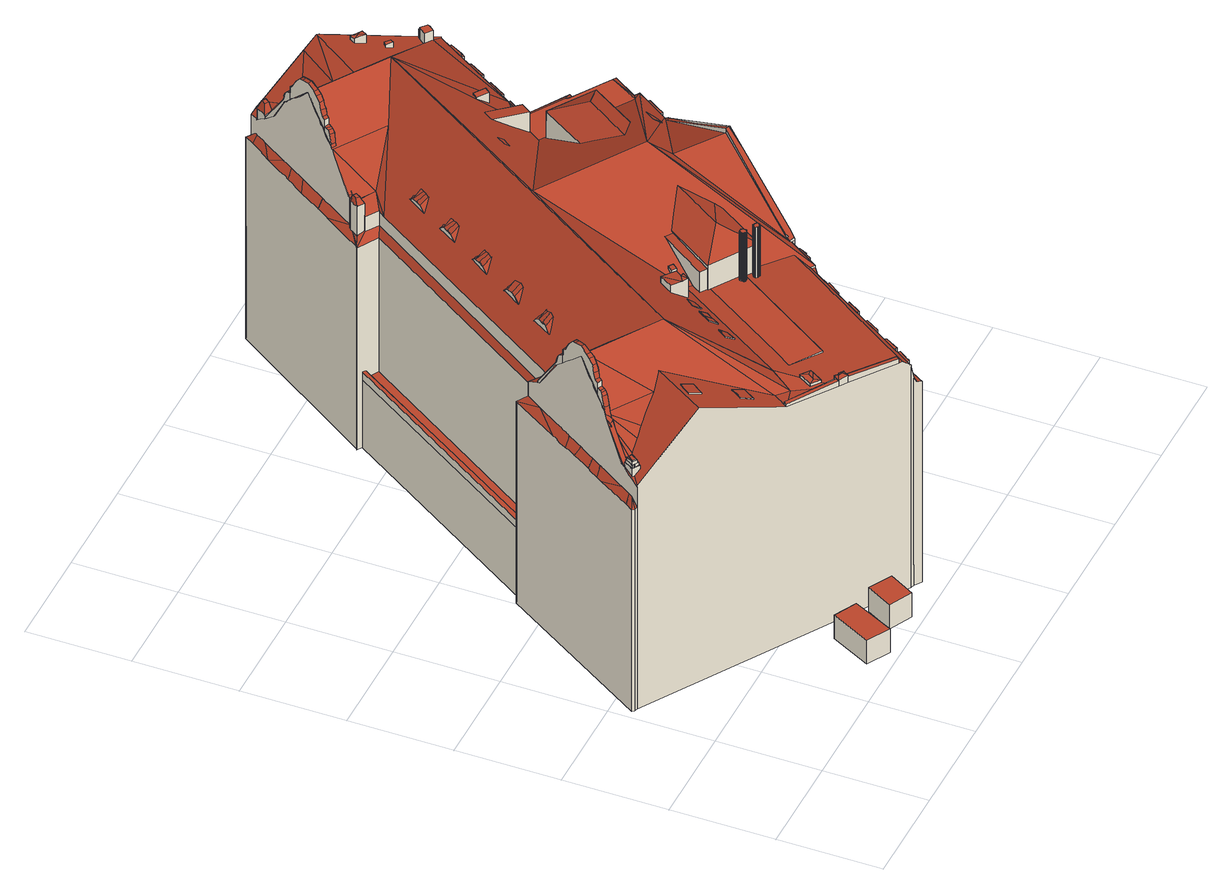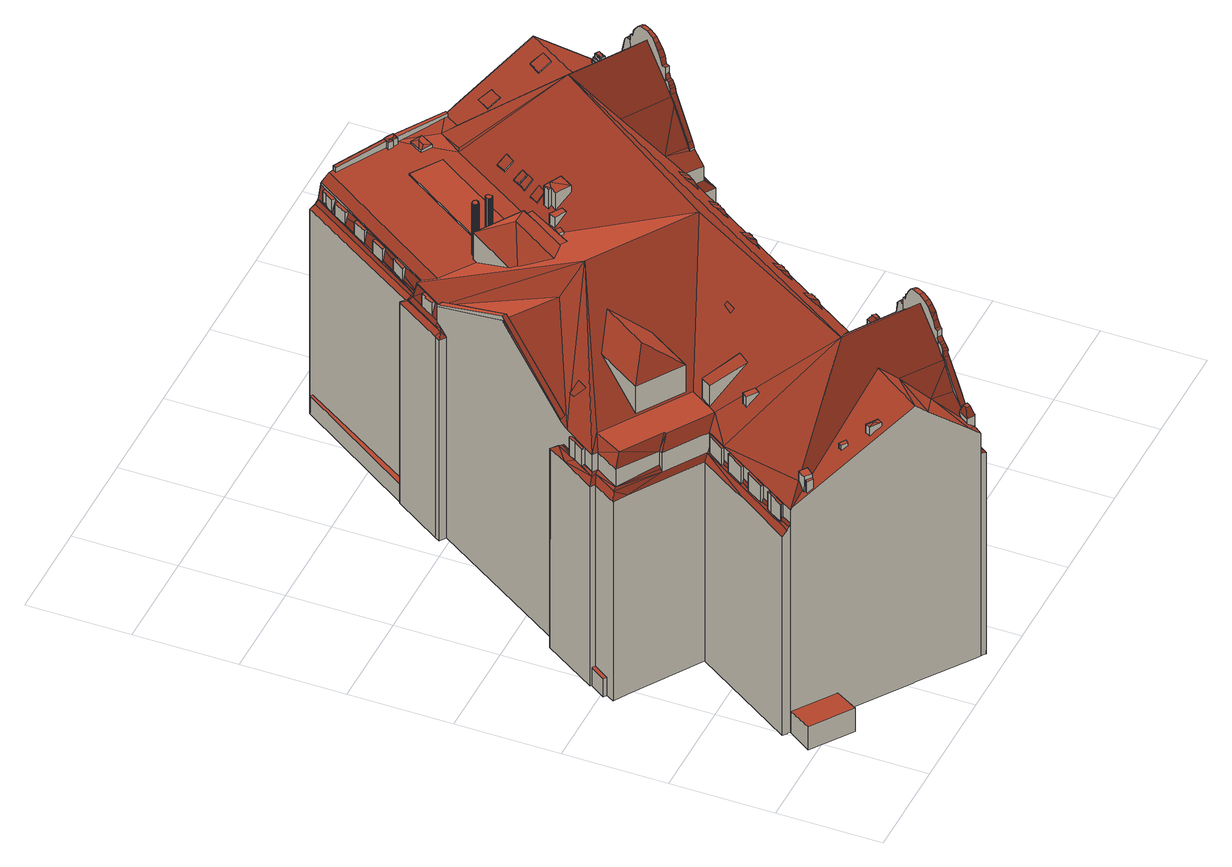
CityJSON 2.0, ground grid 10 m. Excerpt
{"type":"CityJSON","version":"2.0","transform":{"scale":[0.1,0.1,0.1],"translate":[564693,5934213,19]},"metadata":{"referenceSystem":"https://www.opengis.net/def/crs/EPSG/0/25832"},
"CityObjects":{
"building1":{"type":"Building","attributes":{"Grundfläche 2D":"10.917346","Grundhöhe NN":"19.790"},"geometry":[{"type":"Solid","lod":"3","boundaries":[[[[0,1,2,3]],[[4,5,3,2]],[[5,6,0,3]],[[6,7,1,0]],[[7,4,2,1]],[[7,6,5,4]]]],"semantics":{"surfaces":[{"type":"RoofSurface"},{"type":"WallSurface"},{"type":"GroundSurface"}],"values":[[0,1,1,1,1,2]]}}]},
"building2":{"type":"Building","attributes":{"Grundfläche 2D":"7.074989","Grundhöhe NN":"20.255"},"geometry":[{"type":"Solid","lod":"3","boundaries":[[[[8,9,10,11]],[[12,13,11,10]],[[13,14,8,11]],[[14,15,9,8]],[[15,12,10,9]],[[15,14,13,12]]]],"semantics":{"surfaces":[{"type":"RoofSurface"},{"type":"WallSurface"},{"type":"GroundSurface"}],"values":[[0,1,1,1,1,2]]}}]},
"building3":{"type":"Building","attributes":{"Grundfläche 2D":"1680.786689","Grundhöhe NN":"19.520"},"children":["building3-1","building3-2","building3-3","building3-4","building3-5","building3-6","building3-7","building3-8","building3-9","building3-10","building3-11","building3-12","building3-13","building3-14","building3-15","building3-16","building3-17","building3-18","building3-19","building3-20","building3-21","building3-22","building3-23","building3-24","building3-25","building3-26","building3-27","building3-28","building3-29","building3-30","building3-31","building3-32","building3-33","building3-34","building3-35","building3-36","building3-37","building3-38","building3-39","building3-40","building3-41","building3-42","building3-43","building3-44","building3-45","building3-46","building3-47","building3-48","building3-49","building3-50","building3-51","building3-52","building3-53","building3-54"],"geometry":[{"type":"MultiSurface","lod":"3","boundaries":[[[16,17,18]],[[19,20,21,18,17,22]],[[17,16,23,24]],[[17,24,25,22]],[[26,27,28,29,30,31,32]],[[33,30,34]],[[33,34,35]],[[27,36,37,38,39,40,41,42,43,44,45,46,47,48,49,35,34,30,29,28]],[[50,36,26]],[[36,27,26]],[[51,52,50]],[[50,52,36]],[[53,54,51,55,56,57,58]],[[51,54,53,59,52]],[[60,61,62,52,59,53,63,64]],[[65,66,67,68,69,70,71,72,73,74,75,76,35,49,48]],[[77,78,79,80,81,82,83,84,85,86,87,88]],[[89,90,88,87]],[[91,88,90]],[[92,93,94,95,96,97,98,88,91,99,100,101,102]],[[103,104,105,106]],[[107,108,109,110,111,112,113,114,115,105],[106,105,104,103]],[[116,117,118,98,119,120,121,122,105,115,114,115,114,113]],[[118,117,123,124,125,126]],[[127,128,129,130,124]],[[124,130,129,126,125]],[[131,132,129,128,127,133,134]],[[135,136,132,131,134,133,127,137,138,139,140,141,142,143,144,145,146,147,148,149,150]],[[151,140,139,152,153,154]],[[155,156,157,136,135,150,158,20,19,22,25,24,23,141,140,151]],[[156,155,159,160]],[[161,162,163,159,164,165,166,167]],[[159,163,162,156,160]],[[168,169,170,171,162,161,167]],[[172,170,173,156,174]],[[175,176,173]],[[156,173,176]],[[177,178,175]],[[178,176,175]],[[179,178,177]],[[180,181,182,179]],[[182,183,179]],[[183,178,179]],[[184,185,186,187,188,182,181]],[[189,33,188,187]],[[35,188,33]],[[77,157,35]],[[190,188,35,157,191]],[[126,129,77]],[[129,192,77]],[[192,132,77]],[[77,132,136,157]],[[129,132,192]],[[156,176,191,157],[193,194,195,196,197,198,199,200]],[[190,191,176,178,183,182,188]],[[201,194,193,200,202,203]],[[203,202,204]],[[199,204,202,200]],[[205,206,207]],[[76,206,205]],[[76,205,208,209,210,78,77,35]],[[145,211,212,147,146],[213,214,215,216,217,218,219,220,221,222,223,224,225,226,227,228,229,230,231,232,233]],[[96,234,120,119,98,97]],[[96,235,121,120,234]],[[108,107,105,236,237]],[[96,237,238,122,121,235]],[[237,236,105,122,238]],[[118,126,77,88,98]],[[156,162,171,170,172,174]],[[239,240,241,242]],[[243,244,245,246]],[[247,248,249,245,244]],[[247,250,251,252,253,248]],[[254,255,256,257,258,259,260,261,262,251]],[[262,252,251]],[[257,256,263,264,265,266,267,268,269]],[[265,270,271,272,273,274,275,266]],[[272,276,277,278,279,280,281,282,283,273]],[[278,277,284,285,286,287]],[[288,289,290,291]],[[292,291,290,293,294,295,296]],[[286,291,292,296,297,287]],[[285,291,286]],[[298,299,289,288]],[[298,300,301,299]],[[302,303,300]],[[303,301,300]],[[304,305,303,302,306,307,308,309,310,311,312,313]],[[308,314,315,316,317,309]],[[315,318,319,320,321,316]],[[319,322,323,324,325,326,320]],[[327,328,324,323,329,330,331,332]],[[333,334,335,336,337,330,329]],[[334,338,339,335]],[[340,339,338]],[[341,339,340]],[[342,38,343,52,62,61]],[[38,37,36,52,343]],[[344,345,206,75,346,347]],[[75,206,76]],[[348,349,344]],[[349,344,349,350]],[[206,345,344,349,350]],[[351,352,353,354,207,206,350]],[[355,356,357,358,210,209]],[[210,358,357,359,360]],[[360,359,80,361,210]],[[210,361,80,79,78]],[[115,105,115,114]],[[362,363,364,365]],[[366,367,368,369,370,371,372,373,374,375,376]],[[377,367,366,376,378,379]],[[380,381,382,383,384,374,373,372,371,370,369,368,367,377,379,385,386,387,388,389]],[[376,375,390,391]],[[375,392,393,390]],[[375,394,395,392]],[[394,396,395]],[[397,398,399]],[[400,401,398,397]],[[402,403,404]],[[405,403,402]],[[406,403,405]],[[407,401,406]],[[403,406,408]],[[408,406,401,409]],[[407,410,398,401]],[[410,411,412,396,398]],[[413,395,396,412]],[[414,399,394]],[[399,396,394]],[[415,399,414]],[[398,396,399]],[[416,400,417,418,419,420,421]],[[401,400,416,421,420,422,423]],[[408,409,401,423]],[[422,408,423]],[[408,422,420,403]],[[404,420,419]],[[403,420,404]],[[424,425,426]],[[425,427,426]],[[427,428,429]],[[427,429,426]],[[430,431,432,429,428,429,431]],[[431,430,433,434,430]],[[434,435,430]],[[435,436,430]],[[437,438,439,440,441,442,424,443,444,445,446,447,448,449,450]],[[447,446,445,444,443,424,426,429,432,431,430,436,451,448]],[[436,435,434,433,452,453]],[[429,428,425,433,430,431]],[[454,455,456,457,448,451,436]],[[428,427,425]],[[458,453,452]],[[458,459,460,453]],[[453,460,461,462,436]],[[463,454,436,462]],[[464,465,466,467,462,461]],[[468,469,464]],[[465,470,471,472,462,467,466]],[[463,462,472]],[[464,473,468]],[[474,475,473]],[[476,473,475]],[[468,473,476]],[[469,465,464]],[[477,478,479,480]],[[481,482,483,484]],[[485,486,487,488]],[[424,489,425]],[[425,489,452,433]],[[490,458,452,489,491,492]],[[459,458,490,493,494,495,460]],[[494,474,473,495]],[[464,495,473]],[[461,495,464]],[[460,495,461]],[[142,16,18,148,147,212,143]],[[23,16,142,141]],[[149,148,18,21,20,158,496]],[[203,197,196,195,194,201]],[[198,204,199]],[[198,197,203,204]],[[211,145,144]],[[143,212,211,144]],[[497,498,242,241]],[[364,363,240,239]],[[479,478,499,500]],[[480,479,500,501]],[[477,480,501,502]],[[503,244,243,246,504,505]],[[285,284,277,276,272,271,270,265,264,263,256,255,254,251,250,247,244,503,506]],[[291,285,506,507]],[[497,241,240,363,362,288,291,507,508]],[[288,362,365,298]],[[239,242,498,509,510,300,298,365,364]],[[338,334,333,329,323,322,319,318,315,314,308,307,306,302,300,510,511]],[[340,338,511,512]],[[341,340,512,513]],[[482,481,514,515]],[[483,482,515,516]],[[477,502,517,518,519,504,246,56,55,51,50,26,32,31,30,385,499,478]],[[248,253,252,262,261,260,259,258,257,269,268,267,266,275,274,273,283,282,281,280,279,278,287,348,344,347,346,75,74,73,72,71,70,69,68,67,66,65,48,47,46,45,44,43,42,41,40,39,38,342,61,60,64,63,53,58,57,56,246,245,249]],[[296,350,349,348,287,297]],[[294,293,290,354,353,352,351,350,296,295]],[[354,290,289,207]],[[208,205,207,289,299,209]],[[355,209,299,301,356]],[[304,313,312,311,310,309,317,316,321,320,326,325,324,328,327,332,331,330,337,336,335,339,341,113,112,111,110,109,108,237,96,95,94,93,92,102,101,100,99,91,90,89,87,86,85,84,83,82,81,80,359,357,356,301,303,305]],[[442,152,139,138,137,127,124,123,117,116,113,341,513,520]],[[439,438,437,450,449,448,457,456,455,454,151,154,153,152,442,441,440]],[[151,454,463,155]],[[470,159,155,463,472,471]],[[165,164,159,470,465,469]],[[476,521,522,402,404,419,418,417,400,173,170,169,168,167,166,165,469,468]],[[173,400,397,175]],[[175,397,399,177]],[[177,399,415,179]],[[181,180,179,415,414,394]],[[384,187,186,185,184,181,394,375,374]],[[381,380,389,388,387,386,385,30,33,189,187,384,383,382]],[[488,487,523,524]],[[485,488,524,525]],[[491,489,424,526,527]],[[487,486,490,492,491,527,523]],[[528,494,493,490,486,485,525]],[[474,494,528,529]],[[498,497,508,509]],[[530,531,499,385,379,378,376,391,532,533]],[[405,402,522,534]],[[407,406,405,534,535]],[[484,410,407,535,514,481]],[[536,537,412,411,410,484,483,516]],[[538,539,392,395,413,412,537,540]],[[391,390,393,392,539,532]],[[424,442,520,526]],[[475,474,529,541]],[[541,521,476,475]],[[514,535,534,522,521,541,529,528,525,524,523,527,526,520,513,512,511,510,509,508,507,506,503,505,504,519,518,517,502,501,500,499,531,530,533,532,539,538,540,537,536,516,515]]],"semantics":{"surfaces":[{"type":"RoofSurface"},{"type":"WallSurface"},{"type":"GroundSurface"}],"values":[0,0,0,0,0,0,0,0,0,0,0,0,0,0,0,0,0,0,0,0,0,0,0,0,0,0,0,0,0,0,0,0,0,0,0,0,0,0,0,0,0,0,0,0,0,0,0,0,0,0,0,0,0,0,0,0,0,0,0,0,0,0,0,0,0,0,0,0,0,0,0,0,0,0,0,0,0,0,0,0,0,0,0,0,0,0,0,0,0,0,0,0,0,0,0,0,0,0,0,0,0,0,0,0,0,0,0,0,0,0,0,0,0,0,0,0,0,0,0,0,0,0,0,0,0,0,0,0,0,0,0,0,0,0,0,0,0,0,0,0,0,0,0,0,0,0,0,0,0,0,0,0,0,0,0,0,0,0,0,0,0,0,0,0,0,0,0,0,0,0,0,0,0,0,0,0,0,1,1,1,1,1,1,1,1,1,1,1,1,1,1,1,1,1,1,1,1,1,1,1,1,1,1,1,1,1,1,1,1,1,1,1,1,1,1,1,1,1,1,1,1,1,1,1,1,1,1,1,1,1,1,1,1,1,1,1,1,1,2]}}]},
"building3-1":{"type":"BuildingInstallation","parents":["building3"],"geometry":[{"type":"MultiSurface","lod":"3","boundaries":[[[542,543,544,545,546]],[[547,548,549,550,545,544,551]],[[552,553,554,555,556,557,543,542]],[[556,547,551,557]],[[557,551,544,543]],[[558,559,560,561,542,546,545]],[[561,562,59,563,564,565,556,555,554,553,552,542]],[[565,54,58,547,556]],[[548,547,58,53,63,64,60,558,545,550,549]]],"semantics":{"surfaces":[{"type":"RoofSurface"},{"type":"WallSurface"}],"values":[0,0,0,0,0,1,1,1,1]}}]},
"building3-2":{"type":"BuildingInstallation","parents":["building3"],"geometry":[{"type":"MultiSurface","lod":"3","boundaries":[[[566,567,568,569]],[[567,570,571,568]],[[572,573,571,570]],[[572,574,575,573]],[[576,577,575,574,237,235,578]],[[235,237,579,580,581,582,583,584,585]],[[586,581,580,109]],[[566,92,93,94,95,96,237,574,572,570,567]],[[237,108,109,580,579]],[[107,236,238,587,235,585,584,583,582,588,589]],[[97,590,575,577,576,578,235,234,591]],[[569,568,571,573,575,590,592,593]]],"semantics":{"surfaces":[{"type":"RoofSurface"},{"type":"WallSurface"}],"values":[0,0,0,0,0,0,1,1,1,1,1,1]}}]},
"building3-3":{"type":"BuildingInstallation","parents":["building3"],"geometry":[{"type":"MultiSurface","lod":"3","boundaries":[[[594,595,596,597,598]],[[596,599,600,597]],[[599,601,602,600]],[[601,603,604,602]],[[604,603,74,605]],[[606,348,349,607,608,609,347]],[[70,71,72,73,74,603,601,599,596,595]],[[606,347,344,348]],[[608,607,349,345]],[[610,611,612,594,598,597,600,602,604,605]]],"semantics":{"surfaces":[{"type":"RoofSurface"},{"type":"WallSurface"}],"values":[0,0,0,0,0,0,1,1,1,1]}}]},
"building3-4":{"type":"BuildingInstallation","parents":["building3"],"geometry":[{"type":"MultiSurface","lod":"3","boundaries":[[[613,614,615,616,617]],[[618,615,614]],[[619,615,618]],[[619,620,616,615]],[[617,616,620]],[[618,134,621,620,619]],[[617,131,622,614,613]],[[134,618,614,622]],[[621,131,617,620]]],"semantics":{"surfaces":[{"type":"RoofSurface"},{"type":"WallSurface"}],"values":[0,0,0,0,0,1,1,1,1]}}]},
"building3-5":{"type":"BuildingInstallation","parents":["building3"],"geometry":[{"type":"MultiSurface","lod":"3","boundaries":[[[623,624,625,626,627]],[[628,629,630,623,627]],[[629,631,632,633,630]],[[632,634,635,633]],[[634,636,637,635]],[[636,638,639,637]],[[640,641,639,638]],[[640,642,643,641]],[[642,644,645,643]],[[644,646,647,648,645]],[[647,649,650,648]],[[649,651,652,650]],[[566,569,625,624]],[[653,654,655,656,657,88,658,659,660,651,649,647,646,644,642,640,638,636,634,632,631,629,628,627,626,625,569,593]],[[660,661,652,651]],[[643,645,648,650,652,661,85,86,87,89,90,91,99,100,101,102,92,566,624,623,630,633,635,637,639,641]]],"semantics":{"surfaces":[{"type":"RoofSurface"},{"type":"WallSurface"}],"values":[0,0,0,0,0,0,0,0,0,0,0,0,1,1,1,1]}}]},
"building3-6":{"type":"BuildingInstallation","parents":["building3"],"geometry":[{"type":"MultiSurface","lod":"3","boundaries":[[[662,663,664,665,666]],[[667,664,663,668,669]],[[670,667,669,671,672]],[[673,670,672,674]],[[675,673,674,676]],[[677,675,676,678]],[[679,677,678,680]],[[681,679,680,682]],[[683,681,682,684]],[[683,684,685]],[[686,683,685,687]],[[688,686,687,689]],[[690,688,689,691]],[[595,594,666,665]],[[685,684,682,680,678,676,674,672,671,669,668,663,662,666,594,612,692,693,694,695,696,49,697,698,699,700,701,691,689,687]],[[701,702,690,691]],[[67,68,69,70,595,665,664,667,670,673,675,677,679,681,683,686,688,690,702,43,44,45,46,47,48,65,66]]],"semantics":{"surfaces":[{"type":"RoofSurface"},{"type":"WallSurface"}],"values":[0,0,0,0,0,0,0,0,0,0,0,0,0,1,1,1,1]}}]},
"building3-7":{"type":"BuildingInstallation","parents":["building3"],"geometry":[{"type":"MultiSurface","lod":"3","boundaries":[[[703,704,705]],[[706,707,704,708]],[[705,704,707]],[[709,708,710,711,712]],[[709,706,708]],[[712,711,710,713,714]],[[713,715,716,714]],[[710,708,704,703,715,713]]],"semantics":{"surfaces":[{"type":"RoofSurface"},{"type":"WallSurface"}],"values":[0,0,0,0,0,0,0,1]}}]},
"building3-8":{"type":"BuildingInstallation","parents":["building3"],"geometry":[{"type":"MultiSurface","lod":"3","boundaries":[[[717,718,719,720,721,722]],[[723,724,722,721,720]],[[718,725,726,727,720,719]],[[726,723,720,727]],[[728,729,730,718,717,722]],[[731,726,725,718,730,732]],[[731,733,723,726]],[[728,722,724,723,733,734]]],"semantics":{"surfaces":[{"type":"RoofSurface"},{"type":"WallSurface"}],"values":[0,0,0,0,1,1,1,1]}}]},
"building3-9":{"type":"BuildingInstallation","parents":["building3"],"geometry":[{"type":"MultiSurface","lod":"3","boundaries":[[[735,736,737,702,701]],[[736,738,739,737]],[[738,740,741,739]],[[740,742,743,741]],[[744,745,746,747,743,742]],[[748,749,559,558,750,746,745]],[[700,751,752,753,754,740,738,736,735,701]],[[745,744,742,740,754,755,37,756,343,62,560,559,749,748]],[[747,746,750,558,60,61,342,38,39,40,41,42,43,702,737,739,741,743]]],"semantics":{"surfaces":[{"type":"RoofSurface"},{"type":"WallSurface"}],"values":[0,0,0,0,0,0,1,1,1]}}]},
"building3-10":{"type":"BuildingInstallation","parents":["building3"],"geometry":[{"type":"MultiSurface","lod":"3","boundaries":[[[757,758,759]],[[760,761,758,762]],[[759,758,761]],[[763,762,764,765,766]],[[763,760,762]],[[767,765,764]],[[765,767,768,766]],[[767,769,770,768]],[[764,762,758,757,769,767]]],"semantics":{"surfaces":[{"type":"RoofSurface"},{"type":"WallSurface"}],"values":[0,0,0,0,0,0,0,0,1]}}]},
"building3-11":{"type":"BuildingInstallation","parents":["building3"],"geometry":[{"type":"MultiSurface","lod":"3","boundaries":[[[771,772,773]],[[774,775,773,772,776]],[[777,776,778,779,780]],[[774,776,777]],[[781,779,778]],[[779,781,782,780]],[[782,781,783,784,785]],[[783,786,784]],[[778,776,772,771,786,783,781]]],"semantics":{"surfaces":[{"type":"RoofSurface"},{"type":"WallSurface"}],"values":[0,0,0,0,0,0,0,0,1]}}]},
"building3-12":{"type":"BuildingInstallation","parents":["building3"],"geometry":[{"type":"MultiSurface","lod":"3","boundaries":[[[787,788,170,171,789,790]],[[791,792,787,790,793,794,795,796,797,798,799]],[[170,788,787,792,791,165,166,167,168,169]],[[790,789,161]],[[790,161,800,801,163,160,802,797,796,795,794,793]],[[802,159,164,165,791,799,798,797]]],"semantics":{"surfaces":[{"type":"RoofSurface"},{"type":"WallSurface"}],"values":[0,0,1,1,1,1]}}]},
"building3-13":{"type":"BuildingInstallation","parents":["building3"],"geometry":[{"type":"MultiSurface","lod":"3","boundaries":[[[803,804,805]],[[806,807,805,804,808]],[[809,806,808,810,811,812]],[[813,814,812,811,810]],[[815,816,813]],[[817,814,813,816]],[[804,803,818,819,816,815,813,810,808]]],"semantics":{"surfaces":[{"type":"RoofSurface"},{"type":"WallSurface"}],"values":[0,0,0,0,0,0,1]}}]},
"building3-14":{"type":"BuildingInstallation","parents":["building3"],"geometry":[{"type":"MultiSurface","lod":"3","boundaries":[[[820,821,822,823,824]],[[820,825,821]],[[826,823,822]],[[827,824,823,826]],[[828,829,830]],[[831,829,821,825]],[[830,829,831]],[[826,832,833,827]],[[822,821,829,828,832,826]]],"semantics":{"surfaces":[{"type":"RoofSurface"},{"type":"WallSurface"}],"values":[0,0,0,0,0,0,0,0,1]}}]},
"building3-15":{"type":"BuildingInstallation","parents":["building3"],"geometry":[{"type":"MultiSurface","lod":"3","boundaries":[[[660,834,835,661]],[[834,836,837,835]],[[836,838,839,837]],[[840,841,839,838]],[[840,842,843,841]],[[844,845,846,843,842]],[[847,848,849,846,845]],[[850,851,852,840,838,836,834,660,659]],[[842,840,852,79]],[[79,361,360,845,844,842]],[[360,358,847,845]],[[358,853,848,847]],[[853,357,849,848]],[[81,82,83,84,85,661,835,837,839,841,843,846,849,357,359,80]]],"semantics":{"surfaces":[{"type":"RoofSurface"},{"type":"WallSurface"}],"values":[0,0,0,0,0,0,0,1,1,1,1,1,1,1]}}]},
"building3-16":{"type":"BuildingInstallation","parents":["building3"],"geometry":[{"type":"MultiSurface","lod":"3","boundaries":[[[854,855,856,857]],[[858,854,857]],[[855,859,856]],[[859,858,857,856]]],"semantics":{"surfaces":[{"type":"RoofSurface"},{"type":"WallSurface"}],"values":[0,1,1,1]}}]},
"building3-17":{"type":"BuildingInstallation","parents":["building3"],"geometry":[{"type":"MultiSurface","lod":"3","boundaries":[[[860,861,862,863]],[[861,860,137,138]],[[138,864,862,861]],[[865,863,862,864]]],"semantics":{"surfaces":[{"type":"RoofSurface"},{"type":"WallSurface"}],"values":[0,1,1,1]}}]},
"building3-18":{"type":"BuildingInstallation","parents":["building3"],"geometry":[{"type":"MultiSurface","lod":"3","boundaries":[[[866,867,868,869]],[[870,871,867,866]],[[871,872,868,867]],[[872,873,869,868]],[[873,870,866,869]]],"semantics":{"surfaces":[{"type":"RoofSurface"},{"type":"WallSurface"}],"values":[0,1,1,1,1]}}]},
"building3-19":{"type":"BuildingInstallation","parents":["building3"],"geometry":[{"type":"MultiSurface","lod":"3","boundaries":[[[874,875,876]],[[876,875,877,878]],[[879,877,875]],[[880,877,879]],[[881,882,874,876]],[[882,883,879,875,874]],[[883,884,880,879]],[[877,880,884,885]],[[885,886,878,877]],[[886,881,876,878]]],"semantics":{"surfaces":[{"type":"RoofSurface"},{"type":"WallSurface"}],"values":[0,0,0,0,1,1,1,1,1,1]}}]},
"building3-20":{"type":"BuildingInstallation","parents":["building3"],"geometry":[{"type":"MultiSurface","lod":"3","boundaries":[[[887,496,158,888,889]],[[888,158,888,889]],[[889,135,890,887]],[[890,149,496,887]]],"semantics":{"surfaces":[{"type":"RoofSurface"},{"type":"WallSurface"}],"values":[0,1,1,1]}}]},
"building3-21":{"type":"BuildingInstallation","parents":["building3"],"geometry":[{"type":"MultiSurface","lod":"3","boundaries":[[[891,892,893,894,895,896,897,898,899,900,901,902,903],[904,900,905,906,907,894,908,909,910,911,912]],[[586,103,913,914,893,892,891,903,581]],[[915,895,894,893,914,114]],[[915,916,917,918,898,897,896,895]],[[898,918,115,899]],[[899,115,104,106,588,582,581,903,902,901,900]]],"semantics":{"surfaces":[{"type":"RoofSurface"},{"type":"WallSurface"}],"values":[0,1,1,1,1,1]}}]},
"building3-22":{"type":"BuildingInstallation","parents":["building3"],"geometry":[{"type":"MultiSurface","lod":"3","boundaries":[[[919,920,921,922,923,924,925,926,927,928,929],[930,931,932,933,934,919,935]],[[905,928,927,906]],[[910,909,908,924,923,922,921,920,912,911]],[[925,924,908,894]],[[926,925,894,907]],[[927,926,907,906]],[[929,928,905,900]],[[912,920,919,929,900,904]]],"semantics":{"surfaces":[{"type":"RoofSurface"},{"type":"WallSurface"}],"values":[0,1,1,1,1,1,1,1]}}]},
"building3-23":{"type":"BuildingInstallation","parents":["building3"],"geometry":[{"type":"MultiSurface","lod":"3","boundaries":[[[936,937,938,939]],[[939,938,940,941]],[[936,939,941,942]],[[937,936,942,943]],[[938,937,943,940]]],"semantics":{"surfaces":[{"type":"RoofSurface"},{"type":"WallSurface"}],"values":[0,1,1,1,1]}}]},
"building3-24":{"type":"BuildingInstallation","parents":["building3"],"geometry":[{"type":"MultiSurface","lod":"3","boundaries":[[[944,945,946,947,948,949]],[[950,951,945,944]],[[952,953,949,948,947]],[[953,950,944,949]],[[951,954,952,947,946,945]]],"semantics":{"surfaces":[{"type":"RoofSurface"},{"type":"WallSurface"}],"values":[0,1,1,1,1]}}]},
"building3-25":{"type":"BuildingInstallation","parents":["building3"],"geometry":[{"type":"MultiSurface","lod":"3","boundaries":[[[955,956,957,958]],[[956,955,959,960]],[[958,957,961,962]],[[955,958,962,959]],[[957,956,960,961]]],"semantics":{"surfaces":[{"type":"RoofSurface"},{"type":"WallSurface"}],"values":[0,1,1,1,1]}}]},
"building3-26":{"type":"BuildingInstallation","parents":["building3"],"geometry":[{"type":"MultiSurface","lod":"3","boundaries":[[[963,964,965,966]],[[967,968,963,966]],[[964,963,968,969]],[[965,964,969,970]]],"semantics":{"surfaces":[{"type":"RoofSurface"},{"type":"WallSurface"}],"values":[0,1,1,1]}}]},
"building3-27":{"type":"BuildingInstallation","parents":["building3"],"geometry":[{"type":"MultiSurface","lod":"3","boundaries":[[[971,972,973,974,975,976,977,978,979]],[[980,975,974,973,981,982]],[[976,975,980,983]],[[977,976,983,984]],[[985,979,978,977,984,986]],[[981,973,972,971,979,985,987,988]]],"semantics":{"surfaces":[{"type":"RoofSurface"},{"type":"WallSurface"}],"values":[0,1,1,1,1,1]}}]},
"building3-28":{"type":"BuildingInstallation","parents":["building3"],"geometry":[{"type":"MultiSurface","lod":"3","boundaries":[[[989,990,991,992]],[[993,994,989,992]],[[995,993,992,991]],[[994,996,990,989]],[[996,995,991,990]]],"semantics":{"surfaces":[{"type":"RoofSurface"},{"type":"WallSurface"}],"values":[0,1,1,1,1]}}]},
"building3-29":{"type":"BuildingInstallation","parents":["building3"],"geometry":[{"type":"MultiSurface","lod":"3","boundaries":[[[997,998,999,1000]],[[1000,999,1001,1002]],[[997,1000,1002,1003]],[[998,997,1003,1004]],[[999,998,1004,1001]]],"semantics":{"surfaces":[{"type":"RoofSurface"},{"type":"WallSurface"}],"values":[0,1,1,1,1]}}]},
"building3-30":{"type":"BuildingInstallation","parents":["building3"],"geometry":[{"type":"MultiSurface","lod":"3","boundaries":[[[1005,1006,1007,1008]],[[1008,1007,1009,1010]],[[1007,1006,1011,1009]],[[1010,1012,1005,1008]],[[1012,1011,1006,1005]]],"semantics":{"surfaces":[{"type":"RoofSurface"},{"type":"WallSurface"}],"values":[0,1,1,1,1]}}]},
"building3-31":{"type":"BuildingInstallation","parents":["building3"],"geometry":[{"type":"MultiSurface","lod":"3","boundaries":[[[1013,1014,1015,1016,1017,1018,1019,1020,1021,1022,1023,1024,1025,1026,1027,1028,1029,1030,1031,1032,1033]],[[1013,219,1014]],[[1014,219,218]],[[1033,1032,221,220]],[[1013,1033,220,219]],[[1015,1014,218,217]],[[1016,1015,217,216]],[[1017,1016,216,215]],[[1018,1017,215,214]],[[1019,1018,214,213]],[[1020,1019,213,233]],[[1021,1020,233,232]],[[1022,1021,232,231]],[[1023,1022,231,230]],[[1024,1023,230,229]],[[1025,1024,229,228]],[[1026,1025,228,227]],[[1027,1026,227,226]],[[1028,1027,226,225]],[[1029,1028,225,224]],[[1030,1029,224,223]],[[1031,1030,223,222]],[[1032,1031,222,221]]],"semantics":{"surfaces":[{"type":"RoofSurface"},{"type":"WallSurface"}],"values":[0,1,1,1,1,1,1,1,1,1,1,1,1,1,1,1,1,1,1,1,1,1,1]}}]},
"building3-32":{"type":"BuildingInstallation","parents":["building3"],"geometry":[{"type":"MultiSurface","lod":"3","boundaries":[[[1034,1035,1036,1037,1038,1039]],[[1034,1040,967,966,965,1035]],[[28,1041,1037,1036,1035,965,970]],[[1038,1037,1041,34]],[[34,29,1042,1040,1034,1039,1038]]],"semantics":{"surfaces":[{"type":"RoofSurface"},{"type":"WallSurface"}],"values":[0,1,1,1,1]}}]},
"building3-33":{"type":"BuildingInstallation","parents":["building3"],"geometry":[{"type":"MultiSurface","lod":"3","boundaries":[[[1043,1044,1045,1046]],[[1046,1045,1047,1048]],[[1043,1046,1048,1049]],[[1044,1043,1049,1050]],[[1045,1044,1050,1047]]],"semantics":{"surfaces":[{"type":"RoofSurface"},{"type":"WallSurface"}],"values":[0,1,1,1,1]}}]},
"building3-34":{"type":"BuildingInstallation","parents":["building3"],"geometry":[{"type":"MultiSurface","lod":"3","boundaries":[[[183,182,188,190,1051,1052,1053,1054,1055,1056,1057,1058,1059,178]],[[1053,1054,1055,1054,1053,1052]],[[1056,1057,1056,1055]],[[1058,1059,1058,1057]]],"semantics":{"surfaces":[{"type":"RoofSurface"},{"type":"WallSurface"}],"values":[0,1,1,1]}}]},
"building3-35":{"type":"BuildingInstallation","parents":["building3"],"geometry":[{"type":"MultiSurface","lod":"3","boundaries":[[[1060,1061,1062,1063]],[[1060,1063,1064,1065]],[[1063,1062,1066,1064]],[[1061,1060,1065,1067]],[[1062,1061,1067,1066]]],"semantics":{"surfaces":[{"type":"RoofSurface"},{"type":"WallSurface"}],"values":[0,1,1,1,1]}}]},
"building3-36":{"type":"BuildingInstallation","parents":["building3"],"geometry":[{"type":"MultiSurface","lod":"3","boundaries":[[[1068,1069,1070,1071,1072,1073,1074,1075,1076,1077,1078,1079,1080,1081,1082,1083,1084,1085,1086,1087,1088,1089]],[[1090,1091,1071,1070]],[[1092,1093,1069,1068]],[[1093,1090,1070,1069]],[[1094,1095,1075,1074]],[[1095,1096,1076,1075]],[[1096,1097,1077,1076]],[[1091,1098,1072,1071]],[[1098,1099,1073,1072]],[[1099,1094,1074,1073]],[[1097,1100,1078,1077]],[[1100,1101,1079,1078]],[[1101,1102,1080,1079]],[[1102,1103,1081,1080]],[[1103,1104,1082,1081]],[[1104,1105,1083,1082]],[[1105,1106,1084,1083]],[[1106,1107,1085,1084]],[[1107,1108,1086,1085]],[[1108,1109,1087,1086]],[[1109,1110,1088,1087]],[[1110,1111,1088]],[[1111,1112,1089,1088]],[[1112,1092,1068,1089]]],"semantics":{"surfaces":[{"type":"RoofSurface"},{"type":"WallSurface"}],"values":[0,1,1,1,1,1,1,1,1,1,1,1,1,1,1,1,1,1,1,1,1,1,1,1]}}]},
"building3-37":{"type":"BuildingInstallation","parents":["building3"],"geometry":[{"type":"MultiSurface","lod":"3","boundaries":[[[1113,1114,1115,1116,1117,1118]],[[1116,1119,1120,1118,1117]],[[1120,1121,1113,1118]],[[1121,1122,1114,1113]],[[1114,1122,1119,1116,1115]]],"semantics":{"surfaces":[{"type":"RoofSurface"},{"type":"WallSurface"}],"values":[0,1,1,1,1]}}]},
"building3-38":{"type":"BuildingInstallation","parents":["building3"],"geometry":[{"type":"MultiSurface","lod":"3","boundaries":[[[1123,1124,1125,1126]]],"semantics":{"surfaces":[{"type":"RoofSurface"}],"values":[0]}}]},
"building3-39":{"type":"BuildingInstallation","parents":["building3"],"geometry":[{"type":"MultiSurface","lod":"3","boundaries":[[[172,1127,174]],[[1128,1129,1127,172]],[[172,174,1130]],[[1130,174,1127,174]],[[172,1128,172,1130]]],"semantics":{"surfaces":[{"type":"RoofSurface"},{"type":"WallSurface"}],"values":[0,0,0,1,1]}}]},
"building3-40":{"type":"BuildingInstallation","parents":["building3"],"geometry":[{"type":"MultiSurface","lod":"3","boundaries":[[[1131,1132,1133,1134,1135,1136]],[[389,1132,1131,388]],[[1137,1134,1133,1132,389,369,1138]],[[1135,1134,1137,1139]],[[368,388,1131,1136,1135,1139,1140]]],"semantics":{"surfaces":[{"type":"RoofSurface"},{"type":"WallSurface"}],"values":[0,1,1,1,1]}}]},
"building3-41":{"type":"BuildingInstallation","parents":["building3"],"geometry":[{"type":"MultiSurface","lod":"3","boundaries":[[[1141,189,1142,1143,1144,1145]],[[383,189,1141,382]],[[383,1146,1142,189]],[[1142,1146,373]],[[1143,1142,373,1147]],[[1147,1148,1144,1143]],[[1145,1144,1148,372]],[[1145,372,1149]],[[1141,1145,1149,382]]],"semantics":{"surfaces":[{"type":"RoofSurface"},{"type":"WallSurface"}],"values":[0,1,1,1,1,1,1,1,1]}}]},
"building3-42":{"type":"BuildingInstallation","parents":["building3"],"geometry":[{"type":"MultiSurface","lod":"3","boundaries":[[[1150,1151,1152,1153,1154,1155]],[[381,1151,1150,380]],[[371,1156,1153,1152,1151,381]],[[1156,1157,1154,1153]],[[380,1150,1155,1154,1157,370,1158]]],"semantics":{"surfaces":[{"type":"RoofSurface"},{"type":"WallSurface"}],"values":[0,1,1,1,1]}}]},
"building3-43":{"type":"BuildingInstallation","parents":["building3"],"geometry":[{"type":"MultiSurface","lod":"3","boundaries":[[[1159,1160,1161,1162]],[[1163,1162,1161,1164,1165]],[[387,1162,1163,386]],[[387,1166,1162]],[[1167,1160,1159,1162,1166,1168,367]],[[1167,366,1161,1160]],[[366,1169,1164,1161]],[[1165,1164,1169,377]],[[377,1170,1165]],[[1163,1165,1170,386]]],"semantics":{"surfaces":[{"type":"RoofSurface"},{"type":"WallSurface"}],"values":[0,0,1,1,1,1,1,1,1,1]}}]},
"building3-44":{"type":"BuildingInstallation","parents":["building3"],"geometry":[{"type":"MultiSurface","lod":"3","boundaries":[[[1171,1172,1173,1174,1175,1176,1177,1178,1179]],[[422,1180,1176,1175,1174,1173,418,421]],[[1180,408,1177,1176]],[[408,1181,1178,1177]],[[1181,409,1178]],[[416,417,1172,1171,1179,1178,409,423]],[[418,1173,1172,417]]],"semantics":{"surfaces":[{"type":"RoofSurface"},{"type":"WallSurface"}],"values":[0,1,1,1,1,1,1]}}]},
"building3-45":{"type":"BuildingInstallation","parents":["building3"],"geometry":[{"type":"MultiSurface","lod":"3","boundaries":[[[1182,1183,1184,449,450,1185]],[[1186,447,449,1184,1183,1187]],[[1188,1182,1185,450,446]],[[1188,1187,1183,1182]]],"semantics":{"surfaces":[{"type":"RoofSurface"},{"type":"WallSurface"}],"values":[0,1,1,1]}}]},
"building3-46":{"type":"BuildingInstallation","parents":["building3"],"geometry":[{"type":"MultiSurface","lod":"3","boundaries":[[[1189,457,448,1190,1191,1192,1193]],[[457,1189,1193,1192,1194,1195,1196]],[[448,430,1190]],[[1191,1190,430,1197]],[[1192,1191,1197,1194]]],"semantics":{"surfaces":[{"type":"RoofSurface"},{"type":"WallSurface"}],"values":[0,1,1,1,1]}}]},
"building3-47":{"type":"BuildingInstallation","parents":["building3"],"geometry":[{"type":"MultiSurface","lod":"3","boundaries":[[[1198,1199,1200,437,438,1201]],[[437,1200,1199,431,1202]],[[1201,438,445]],[[445,432,1198,1201]],[[432,431,1199,1198]]],"semantics":{"surfaces":[{"type":"RoofSurface"},{"type":"WallSurface"}],"values":[0,1,1,1,1]}}]},
"building3-48":{"type":"BuildingInstallation","parents":["building3"],"geometry":[{"type":"MultiSurface","lod":"3","boundaries":[[[1203,1204,1205,1206,439,440,1207,1208]],[[439,1206,1205,429,444]],[[426,1207,440,443]],[[426,1209,427,1203,1208,1207]],[[427,428,429,1205,1204,1203]]],"semantics":{"surfaces":[{"type":"RoofSurface"},{"type":"WallSurface"}],"values":[0,1,1,1,1]}}]},
"building3-49":{"type":"BuildingInstallation","parents":["building3"],"geometry":[{"type":"MultiSurface","lod":"3","boundaries":[[[1210,471,472,1211,1212,1213]],[[471,1210,466,1214]],[[467,1211,472]],[[467,1215,1216,466,1210,1213,1212,1211]]],"semantics":{"surfaces":[{"type":"RoofSurface"},{"type":"WallSurface"}],"values":[0,1,1,1]}}]},
"building3-50":{"type":"BuildingInstallation","parents":["building3"],"geometry":[{"type":"MultiSurface","lod":"3","boundaries":[[[1217,1218,1219,1220,455,456,1221]],[[1218,1222,435,1223,455,1220,1219]],[[451,434,1224,1217,1221,456]],[[1224,1222,1218,1217]]],"semantics":{"surfaces":[{"type":"RoofSurface"},{"type":"WallSurface"}],"values":[0,1,1,1]}}]},
"building3-51":{"type":"BuildingInstallation","parents":["building3"],"geometry":[{"type":"MultiSurface","lod":"3","boundaries":[[[1225,1226,1227,1228,1229,1230,1231,1232,1233]],[[1234,1235,1236]],[[1237,1238,1239,1240,1233,1232,1231,1235,1234]],[[1241,1230,1229,1228,1242,1243]],[[1244,1245,1236,1235,1241,1243]],[[1235,1231,1230,1241]],[[1225,1233,292,1246,1247,1248,293,353,1228,1227,1226]],[[296,350,1243,1242,1228,353,293,294,295]],[[1249,1236,1245,1244,1243,350,296,297,287]],[[1249,1250,1234,1236]],[[1250,286,1251,292,1233,1240,1239,1238,1237,1234]]],"semantics":{"surfaces":[{"type":"RoofSurface"},{"type":"WallSurface"}],"values":[0,0,0,0,0,0,1,1,1,1,1]}}]},
"building3-52":{"type":"BuildingInstallation","parents":["building3"],"geometry":[{"type":"MultiSurface","lod":"3","boundaries":[[[1252,1253,1254,1255,1256]],[[1253,1252,124,127]],[[130,125,1256,1255,1254,1257,133,128]],[[125,124,1252,1256]]],"semantics":{"surfaces":[{"type":"RoofSurface"},{"type":"WallSurface"}],"values":[0,1,1,1]}}]},
"building3-53":{"type":"BuildingInstallation","parents":["building3"],"geometry":[{"type":"MultiSurface","lod":"3","boundaries":[[[1258,1259,1260,1261,1262,1263,1264],[980,982,981,988,987,985,986,984,983]],[[1261,1260,933,932]],[[930,1263,1262,1261,932,931]],[[1264,1263,930,935]],[[919,934,933,1260,1259,1258,1264,935]]],"semantics":{"surfaces":[{"type":"RoofSurface"},{"type":"WallSurface"}],"values":[0,1,1,1,1]}}]},
"building3-54":{"type":"BuildingInstallation","parents":["building3"],"geometry":[{"type":"MultiSurface","lod":"3","boundaries":[[[1265,1266,1267,1268,1269]],[[1270,1269,1268,1271]],[[1272,1273,1267,1266]],[[1274,1267,1273]],[[1275,1267,1274]],[[1271,1268,1275]],[[1268,1267,1275]],[[1253,127,137,860,1266,1265,1269]],[[1276,1273,1272,1266,860,863,865,1277]],[[1276,1278,1274,1273]],[[1278,1279,1275,1274]],[[1271,1275,1279,1280]],[[1257,1254,1253,1269,1270,1271,1280]]],"semantics":{"surfaces":[{"type":"RoofSurface"},{"type":"WallSurface"}],"values":[0,0,0,0,0,0,0,1,1,1,1,1,1]}}]}
},
"vertices":[
[143,20,34],[165,8,34],[185,48,34],[163,59,34],[185,48,8],[163,59,8],[143,20,8],[165,8,8],
[210,7,40],[224,32,40],[202,44,40],[188,18,40],[202,44,13],[188,18,13],[210,7,13],[224,32,13],
[308,192,293],[300,228,311],[264,220,293],[308,271,300],[294,267,293],[264,221,293],[332,278,311],[339,239,293],[338,246,297],[338,248,297],[392,640,313],[358,591,313],[468,573,266],[478,572,262],[496,569,253],[496,569,254],[395,639,312],[441,483,253],[474,567,268],[362,558,339],[352,608,302],[314,633,302],[310,635,302],[309,635,303],[309,634,304],[308,632,305],[307,630,308],[304,627,312],[303,625,315],[301,622,318],[299,619,321],[297,615,325],[290,604,339],[294,602,339],[382,648,301],[347,672,263],[339,632,277],[332,670,254],[333,670,255],[343,675,259],[338,678,253],[334,672,254],[333,670,254],[334,658,261],[326,660,263],[318,648,276],[322,645,276],[331,668,256],[328,663,261],[284,596,329],[282,593,326],[280,589,321],[278,587,318],[277,585,317],[275,582,313],[273,580,310],[272,577,307],[270,574,304],[269,573,302],[269,572,302],[317,541,302],[133,205,339],[129,252,302],[85,280,302],[81,283,302],[80,282,303],[80,281,304],[79,279,306],[78,277,308],[75,274,312],[74,271,315],[70,266,321],[64,249,339],[68,262,325],[61,251,338],[61,251,339],[46,229,313],[43,224,307],[42,223,305],[41,221,303],[40,220,302],[44,217,301],[83,193,300],[53,240,325],[51,236,321],[49,234,318],[48,232,316],[21,188,258],[30,191,261],[34,193,262],[30,192,261],[30,196,262],[26,198,262],[24,195,261],[23,193,260],[19,188,258],[17,185,257],[13,178,253],[21,184,257],[31,191,261],[13,178,254],[67,144,311],[99,195,311],[68,194,288],[59,194,281],[50,194,274],[39,194,266],[136,101,273],[145,96,268],[147,99,268],[155,111,268],[191,67,265],[186,75,265],[168,102,266],[150,97,268],[188,102,266],[186,126,267],[191,72,265],[190,83,265],[263,234,267],[258,238,267],[200,62,264],[244,34,261],[248,32,261],[341,173,261],[311,196,263],[308,192,263],[295,200,264],[228,98,264],[199,117,266],[210,133,266],[266,219,266],[264,220,266],[264,221,266],[269,229,266],[340,158,253],[255,27,253],[255,28,253],[302,99,253],[344,155,253],[350,314,334],[251,378,334],[293,265,292],[365,186,253],[364,189,255],[417,270,307],[373,300,307],[365,189,255],[367,185,253],[367,184,253],[375,196,261],[421,268,307],[471,345,257],[472,347,256],[474,351,253],[466,347,258],[448,343,271],[496,384,253],[446,343,272],[491,387,253],[477,380,262],[506,410,253],[493,408,262],[469,435,253],[469,436,253],[470,438,253],[454,435,262],[454,433,262],[435,460,253],[431,463,253],[430,464,253],[429,464,253],[412,462,262],[430,467,253],[410,459,262],[394,434,262],[183,125,269],[372,373,299],[370,385,293],[385,409,277],[396,426,265],[398,429,263],[441,401,263],[413,357,293],[376,346,311],[396,426,293],[405,391,311],[398,429,293],[441,401,293],[258,520,253],[276,535,262],[263,526,253],[124,314,253],[120,309,253],[118,289,264],[228,98,266],[295,200,266],[286,200,266],[287,200,266],[287,201,266],[288,201,266],[289,201,266],[290,201,266],[290,200,266],[291,200,266],[291,199,266],[291,198,266],[291,197,266],[291,196,266],[290,196,266],[289,195,266],[288,195,266],[287,195,266],[287,196,266],[286,196,266],[286,197,266],[286,198,266],[286,199,266],[43,216,298],[42,214,296],[36,205,280],[38,217,296],[38,209,286],[111,323,89],[243,530,89],[240,532,89],[107,326,89],[336,679,230],[334,681,230],[334,672,237],[338,678,230],[328,672,230],[332,670,237],[333,670,237],[322,663,230],[313,651,230],[326,660,237],[328,663,237],[303,636,230],[300,630,230],[296,625,230],[303,625,237],[307,630,237],[308,632,237],[309,635,237],[310,635,237],[310,636,237],[292,619,230],[289,615,230],[284,608,230],[294,611,237],[297,615,237],[299,619,237],[301,622,237],[277,597,230],[273,590,230],[270,586,230],[277,585,237],[280,589,237],[284,596,237],[265,579,230],[262,574,230],[254,549,237],[267,570,237],[269,572,237],[270,574,237],[272,577,237],[273,580,237],[247,552,230],[236,535,230],[249,545,235],[253,548,237],[255,523,230],[263,526,237],[251,534,237],[235,535,230],[245,539,234],[252,535,237],[254,538,238],[257,543,239],[258,545,239],[257,546,239],[121,317,230],[120,309,237],[102,329,230],[105,319,237],[73,283,230],[95,304,237],[80,281,237],[80,282,237],[70,278,230],[66,273,230],[62,266,230],[70,266,237],[74,271,237],[75,274,237],[78,277,237],[79,279,237],[60,262,230],[55,255,230],[61,251,237],[65,258,237],[48,243,230],[44,237,230],[51,236,237],[55,243,237],[41,233,230],[37,226,230],[44,226,237],[46,229,237],[48,232,237],[42,223,237],[43,224,237],[33,220,230],[26,198,237],[40,220,237],[41,221,237],[19,198,230],[13,188,230],[19,188,237],[23,193,237],[24,195,237],[8,181,230],[17,185,237],[10,179,230],[13,178,230],[310,636,300],[315,635,297],[254,549,262],[257,547,262],[267,570,298],[257,554,271],[253,548,262],[257,546,262],[258,545,262],[257,543,260],[254,538,257],[252,535,254],[251,534,253],[117,311,253],[105,319,253],[97,307,262],[101,304,262],[95,304,264],[99,302,264],[87,284,295],[255,523,81],[243,530,81],[111,323,81],[121,317,81],[484,545,233],[480,542,234],[475,533,234],[464,516,234],[458,508,234],[447,491,234],[442,483,234],[431,466,234],[430,464,234],[431,463,232],[499,567,232],[491,558,234],[498,567,233],[497,568,234],[457,508,238],[447,492,238],[441,483,238],[430,467,238],[429,464,238],[496,569,238],[490,559,238],[479,542,238],[474,534,238],[463,517,238],[469,513,227],[503,564,227],[438,464,227],[464,504,227],[470,438,232],[504,421,227],[510,410,232],[491,387,234],[495,387,232],[506,410,234],[496,384,234],[499,385,232],[467,340,227],[473,343,232],[471,345,232],[474,335,227],[485,353,227],[507,387,227],[485,363,232],[491,372,232],[503,390,227],[515,408,227],[518,413,227],[506,420,227],[469,436,234],[469,435,238],[489,373,234],[489,374,234],[478,357,234],[472,347,234],[473,346,234],[479,357,234],[480,356,234],[491,373,233],[258,26,237],[259,27,237],[262,32,237],[264,36,237],[265,36,237],[270,44,237],[304,98,237],[281,61,237],[273,48,237],[339,149,235],[321,123,237],[329,136,237],[341,155,237],[278,63,251],[270,50,251],[267,46,251],[259,33,251],[255,28,251],[255,27,251],[262,32,238],[269,45,241],[272,49,242],[287,74,247],[295,87,249],[302,99,251],[294,88,251],[286,75,251],[320,124,245],[340,148,232],[342,151,232],[340,158,251],[327,137,251],[319,125,251],[310,112,251],[343,146,230],[344,145,230],[346,148,232],[346,148,233],[346,152,237],[344,155,251],[368,182,232],[367,185,237],[362,177,237],[354,164,237],[371,189,234],[367,184,236],[365,186,251],[360,179,251],[351,166,251],[374,190,232],[378,187,229],[381,192,229],[375,196,229],[457,596,28],[496,569,28],[512,592,31],[473,619,31],[506,388,25],[516,403,25],[513,405,25],[503,390,25],[347,141,25],[343,144,25],[267,25,25],[269,23,25],[260,24,232],[343,144,229],[265,21,229],[267,25,229],[347,141,229],[348,141,229],[347,148,232],[264,221,289],[240,532,81],[107,326,81],[496,569,5],[512,592,5],[473,619,5],[457,596,5],[334,681,5],[338,678,5],[336,679,5],[236,535,5],[235,535,5],[240,532,5],[107,326,5],[102,329,5],[8,181,5],[10,179,5],[13,178,5],[506,388,5],[516,403,5],[513,405,5],[395,639,5],[392,640,5],[343,675,5],[255,27,5],[375,196,5],[467,340,5],[267,25,5],[269,23,5],[347,141,5],[258,26,5],[265,21,5],[348,141,5],[378,187,5],[498,567,5],[497,568,5],[503,564,5],[499,567,5],[474,335,5],[507,387,5],[515,408,5],[518,413,5],[504,421,5],[438,464,5],[506,420,5],[381,192,5],
[333,656,267],[334,660,276],[330,662,276],[326,660,267],[330,658,267],[333,670,267],[332,670,267],[331,668,267],[328,663,267],[333,666,276],[334,656,267],[334,658,267],[335,659,267],[338,663,267],[340,666,267],[337,664,276],[326,660,264],[330,658,264],[330,658,263],[333,656,263],[334,656,263],[335,659,261],[338,663,261],[340,666,261],
[46,229,321],[44,226,321],[48,224,321],[50,227,321],[43,224,320],[47,222,320],[42,223,317],[46,220,317],[41,221,306],[45,218,306],[44,217,302],[44,217,303],[43,216,300],[26,198,266],[24,195,262],[25,195,262],[28,193,262],[30,195,266],[30,196,266],[38,209,287],[25,195,261],[41,212,292],[28,193,261],[30,195,262],[45,218,303],[44,217,300],[48,224,309],[50,227,313],
[279,580,320],[275,582,320],[273,580,320],[277,577,320],[279,579,320],[272,577,319],[276,575,319],[271,576,316],[275,573,316],[270,574,306],[274,572,306],[273,570,302],[254,549,263],[257,547,263],[261,553,272],[258,554,271],[274,572,304],[279,579,312],[279,580,313],
[182,92,269],[180,89,269],[187,89,269],[191,95,269],[188,102,269],[190,83,268],[196,93,268],[198,96,268],[198,96,266],[180,89,266],
[48,232,328],[46,229,327],[50,227,327],[51,229,328],[52,230,328],[52,230,329],[53,231,334],[49,234,334],[54,232,337],[55,234,340],[51,236,340],[57,237,345],[53,240,345],[59,241,347],[55,243,347],[64,249,349],[61,251,349],[69,256,347],[65,258,347],[72,260,345],[68,262,345],[74,263,340],[70,266,340],[75,265,337],[76,266,334],[72,269,334],[78,269,328],[74,271,328],[79,272,327],[75,274,327],[51,229,315],[52,230,316],[53,231,318],[54,232,319],[55,234,321],[75,265,320],[79,272,312],[79,272,320],[75,274,320],
[280,582,328],[281,583,328],[277,585,328],[275,582,327],[279,580,327],[278,587,334],[281,583,329],[282,584,334],[280,589,340],[283,586,337],[284,587,340],[282,593,345],[286,590,345],[284,596,347],[288,594,347],[290,604,349],[294,602,349],[294,611,347],[298,609,347],[297,615,345],[301,613,345],[299,619,340],[303,616,340],[304,618,337],[301,622,334],[305,620,334],[303,625,328],[307,622,328],[304,627,327],[308,625,327],[280,582,316],[281,583,317],[282,584,318],[283,586,320],[284,587,321],[304,618,320],[304,618,319],[307,622,315],[308,625,312],[308,625,320],[304,627,320],
[264,498,275],[262,496,277],[265,495,279],[268,489,286],[266,493,280],[260,493,280],[266,486,286],[257,488,280],[257,488,281],[265,483,286],[254,484,280],[262,479,286],[251,479,275],[252,479,276],
[412,616,303],[410,613,303],[412,613,303],[416,612,304],[414,616,303],[413,618,303],[423,611,303],[418,614,303],[415,610,303],[420,606,303],[419,608,303],[413,618,299],[412,616,299],[410,613,299],[420,606,293],[415,610,296],[423,611,293],[418,614,296],
[309,625,319],[311,628,317],[307,630,317],[312,630,316],[308,632,316],[313,631,313],[309,634,313],[313,632,310],[309,635,310],[314,633,308],[314,633,305],[310,636,305],[310,635,308],[315,635,303],[322,645,285],[318,648,285],[309,625,311],[311,628,307],[312,630,305],[313,631,304],[313,632,303],[314,633,300],
[211,417,275],[210,415,277],[212,414,279],[215,407,286],[213,412,280],[207,412,280],[213,405,286],[204,407,280],[204,407,281],[212,402,286],[201,403,280],[209,398,286],[198,398,275],[199,398,276],
[158,337,274],[157,335,277],[160,333,279],[163,327,286],[160,332,280],[155,331,280],[161,325,286],[152,327,280],[152,326,281],[160,322,287],[149,322,280],[156,318,286],[146,318,275],[146,317,275],[147,317,276],[146,317,274],
[421,268,312],[467,340,261],[463,343,261],[417,270,312],[367,184,256],[371,189,259],[374,205,268],[366,192,259],[365,189,258],[364,189,257],[363,187,256],[365,186,256],[367,185,256],[374,205,265],[366,192,257],[363,187,255],
[184,376,275],[183,374,277],[186,373,279],[188,367,286],[186,372,280],[181,371,280],[187,364,286],[178,366,280],[178,366,281],[186,361,287],[175,362,280],[182,357,286],[172,358,275],[172,357,275],[173,357,276],[178,366,275],[175,362,275],
[241,447,286],[235,454,280],[232,449,280],[232,449,281],[239,444,286],[242,450,286],[229,445,280],[236,440,286],[238,459,275],[237,457,277],[240,456,279],[240,454,280],[226,440,275],[227,440,276],
[82,275,317],[78,277,317],[83,277,316],[79,279,316],[84,278,313],[80,281,313],[84,279,310],[80,282,310],[85,280,305],[81,283,305],[87,284,299],[99,302,269],[95,304,269],[101,304,265],[101,305,264],[97,307,264],[83,277,306],[84,278,304],[84,279,303],[101,305,262],
[374,477,294],[367,466,295],[400,445,285],[407,455,285],[407,455,262],[400,445,262],
[200,62,271],[244,34,266],[246,37,266],[202,65,271],[246,37,261],[202,65,264],
[239,245,285],[250,238,285],[253,244,285],[242,250,285],[239,245,283],[250,238,273],[253,244,273],[242,250,284],
[218,235,301],[228,229,300],[226,248,301],[235,233,300],[239,239,300],[234,226,300],[238,232,300],[226,248,294],[218,235,293],[234,226,278],[238,232,279],[235,233,281],[239,239,281],
[257,225,289],[292,266,292],[286,270,292],[257,225,267],
[21,188,266],[20,187,266],[19,185,266],[21,184,266],[26,181,266],[27,182,266],[31,189,266],[32,190,266],[31,191,266],[30,191,266],[30,192,266],[28,193,266],[25,195,266],[29,191,266],[31,190,266],[26,182,266],[22,184,266],[20,185,266],[20,186,266],[21,187,266],[22,189,266],[25,194,266],[20,187,258],[19,185,257],[26,181,262],[27,182,262],[31,189,262],[32,190,262],
[29,191,269],[25,194,269],[22,189,269],[21,187,269],[20,186,269],[20,185,269],[21,184,269],[22,184,269],[26,182,269],[31,190,269],[30,191,269],[25,183,269],[22,185,269],[21,186,269],[25,193,269],[28,191,269],[30,190,269],
[407,486,288],[411,491,288],[401,498,288],[397,493,288],[401,498,286],[397,493,286],[407,486,276],[411,491,276],
[138,132,281],[127,139,287],[124,133,287],[120,128,287],[128,122,282],[130,120,281],[138,132,280],[127,139,286],[120,128,286],[130,120,280],[124,133,286],
[222,203,278],[214,207,285],[210,201,285],[217,196,278],[222,203,277],[214,207,284],[210,201,284],[217,196,277],
[480,577,275],[475,581,275],[473,579,275],[478,575,275],[478,575,262],[480,577,262],[475,581,265],[473,579,265],
[25,190,273],[23,188,273],[22,186,273],[23,185,273],[25,184,273],[28,189,273],[29,190,273],[28,190,273],[26,191,273],[25,184,272],[22,186,272],[23,185,272],[28,189,272],[29,190,272],[26,191,272],[28,190,272],[25,190,272],[23,188,272],
[219,215,285],[227,210,277],[232,219,277],[225,223,285],[225,223,284],[219,215,284],[232,219,276],[227,210,276],
[267,254,281],[263,257,281],[259,252,281],[263,249,281],[259,252,274],[263,249,274],[267,254,278],[263,257,278],
[436,588,288],[438,591,288],[433,595,288],[430,592,288],[433,595,285],[430,592,285],[438,591,282],[436,588,282],
[290,200,320],[290,201,320],[289,201,320],[288,201,320],[287,201,320],[287,200,320],[286,200,320],[286,199,320],[286,198,320],[286,197,320],[286,196,320],[287,196,320],[287,195,320],[288,195,320],[289,195,320],[290,196,320],[291,196,320],[291,197,320],[291,198,320],[291,199,320],[291,200,320],
[479,574,279],[473,579,279],[468,573,279],[467,572,279],[474,567,279],[478,572,279],[479,574,261],[467,572,267],[478,572,261],
[205,177,278],[198,182,285],[192,173,285],[200,168,278],[192,173,284],[200,168,277],[205,177,276],[198,182,284],
[450,433,262],[449,431,262],[456,427,262],[457,426,262],[488,406,262],[475,386,262],[474,384,262],[477,383,262],[477,382,262],
[217,195,278],[210,200,285],[206,194,285],[213,189,278],[213,189,277],[217,195,277],[206,194,284],[210,200,284],
[303,192,320],[302,192,320],[302,193,320],[301,193,320],[300,193,320],[300,194,320],[299,193,320],[298,193,320],[298,192,320],[297,192,320],[297,191,320],[297,190,320],[298,189,320],[298,188,320],[299,188,320],[300,188,320],[301,188,320],[302,188,320],[302,189,320],[303,189,320],[303,190,320],[303,191,320],[302,193,264],[301,193,264],[303,192,264],[302,192,264],[299,193,264],[298,193,264],[298,192,264],[297,192,264],[300,193,264],[300,194,264],[297,191,264],[297,190,264],[298,189,264],[298,188,264],[299,188,264],[300,188,264],[301,188,264],[302,188,263],[302,189,263],[303,189,263],[303,190,263],[303,190,264],[303,191,264],
[102,164,304],[91,171,310],[87,166,310],[83,160,310],[92,154,305],[94,153,304],[83,160,309],[94,153,303],[102,164,303],[91,171,309],
[338,441,303],[331,445,310],[325,436,310],[332,432,303],
[439,347,280],[452,351,271],[445,356,280],[447,342,271],
[474,534,252],[463,517,253],[464,516,253],[465,516,253],[475,532,252],[475,533,252],[465,516,233],[464,516,233],[475,532,233],[475,533,233],
[441,483,252],[431,466,253],[432,466,253],[443,482,252],[442,483,252],[431,466,235],[432,466,233],[443,482,233],[442,483,236],
[457,508,252],[447,492,253],[447,491,253],[448,490,253],[459,507,252],[458,508,252],[448,490,233],[459,507,233],[457,508,237],
[480,542,253],[481,541,253],[484,545,253],[479,542,253],[490,559,252],[492,558,252],[491,558,252],[479,542,237],[481,541,233],[480,542,236],[492,558,233],[491,558,235],
[489,373,252],[489,374,252],[478,357,252],[479,357,252],[480,356,252],[481,356,252],[485,363,252],[491,372,252],[491,373,252],[481,356,232],[491,372,231],
[289,73,251],[297,86,251],[295,87,251],[287,74,251],[297,86,237],[297,86,236],[289,73,237],
[311,111,251],[304,98,251],[305,97,251],[313,110,251],[312,110,251],[313,110,236],[312,110,237],[311,111,248],[305,97,236],
[273,48,251],[281,61,251],[280,62,251],[272,49,251],[280,62,244],
[264,36,251],[265,36,251],[270,44,251],[269,45,251],[262,32,251],[263,33,251],[263,33,237],
[362,177,251],[354,164,251],[357,169,251],[358,169,251],[361,178,242],[357,169,237],[358,169,237],
[321,123,251],[330,136,251],[329,136,251],[328,137,251],[320,124,251],[330,136,236],[328,137,242],[321,123,236],
[246,539,267],[249,537,267],[250,536,267],[252,535,267],[252,539,272],[252,539,273],[249,542,273],[248,541,272],[245,539,267],[250,547,267],[252,546,273],[252,549,267],[249,545,267],[248,544,267],[247,543,267],[246,540,267],[255,544,273],[254,538,267],[258,545,267],[257,546,267],[253,548,267],[246,539,235],[249,537,236],[250,536,236],[252,549,235],[250,547,235],[248,544,235],
[145,96,271],[191,67,271],[193,70,271],[191,72,271],[147,99,271],[193,70,265],
[29,191,272],[28,191,272],[25,193,272],[21,186,272],[22,185,272],[25,183,272],[30,190,272],
[196,64,272],[200,62,272],[200,67,273],[196,69,273],[191,67,272],[193,70,272],[195,73,272],[203,67,272],[204,68,272],[200,71,272],[199,70,272],[204,68,264],[203,67,264],[200,71,265],[199,70,265],[195,73,265]
]}
